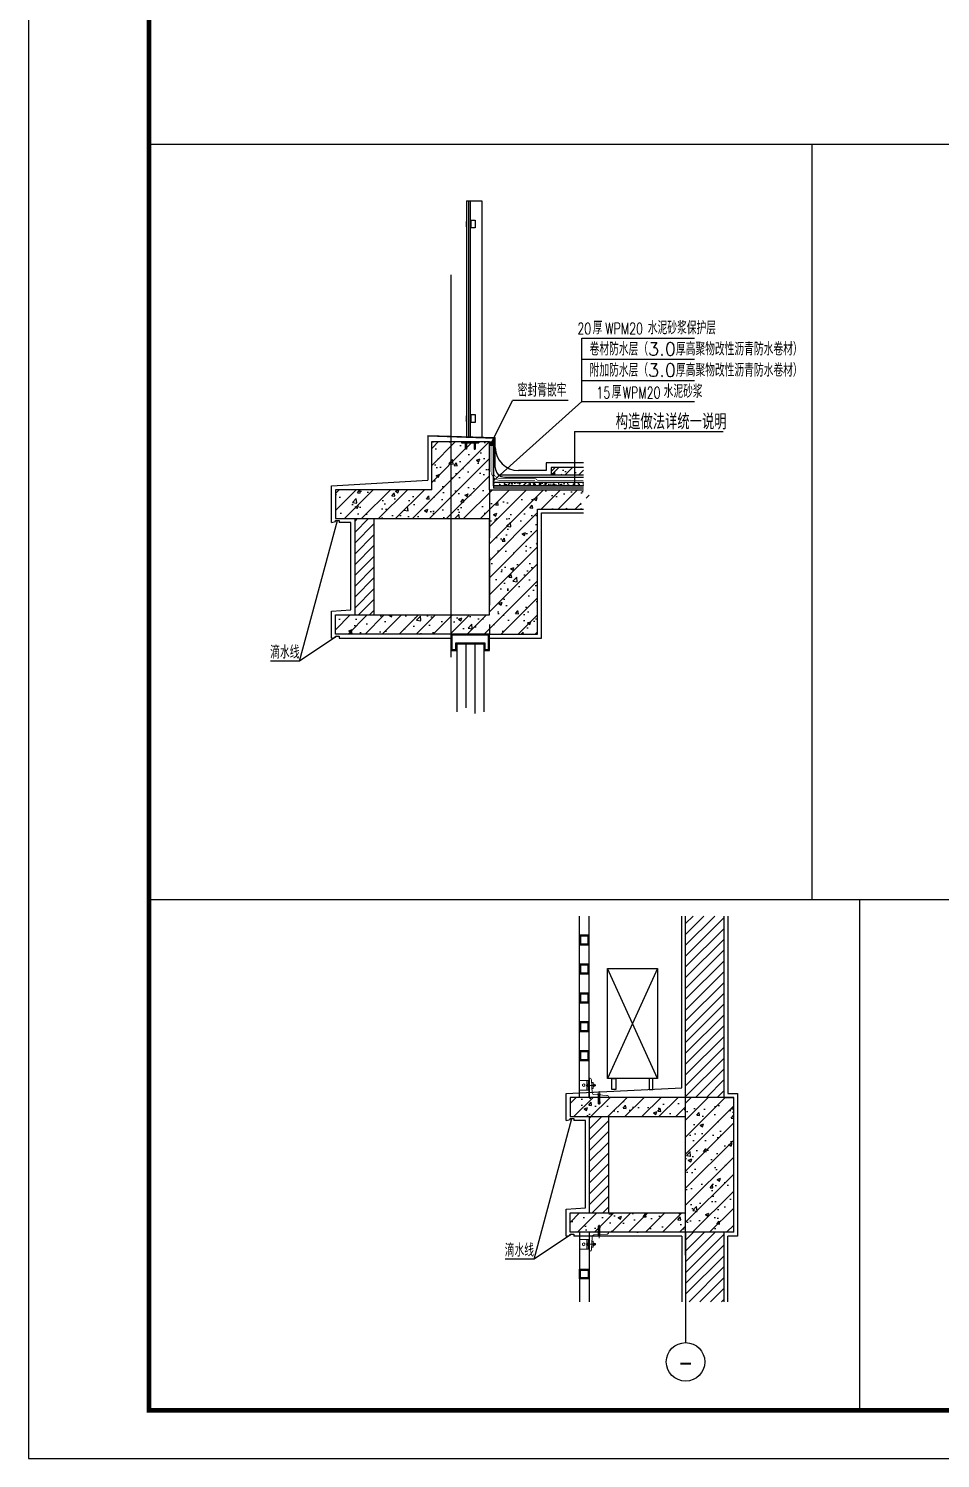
# Model space of a CAD drawing. Extents: x -1041549 to 749950, y -354245 to 17554.
# Drawn here: x 326971 to 331707, y -211190 to -203765 of the extents above; entities that cross this region are included whole.
import ezdxf
from ezdxf.enums import TextEntityAlignment as Align

# ---------------------------------------------------------------- set-up
doc = ezdxf.new("R2010")
doc.units = 0
doc.header["$LTSCALE"] = 1000
doc.header["$MEASUREMENT"] = 0
doc.linetypes.add('DASH', pattern=[0.35, 0.25, -0.1])
doc.linetypes.add('DOTE', pattern=[2.42, 2, -0.2, 0.02, -0.2])
for name, color, linetype in [('3', 2, 'Continuous'), ('AXIS', 3, 'Continuous'), ('AXIS_TEXT', 7, 'Continuous'), ('DIM_SYMB', 3, 'Continuous'), ('DOTE', 1, 'Continuous'), ('E_BalLib', 8, 'Continuous'), ('E_WINDOW', 4, 'Continuous'), ('LVTRY', 8, 'Continuous'), ('PDIM', 3, 'Continuous'), ('PUB_DIM', 3, 'Continuous'), ('PUB_HACTH', 8, 'Continuous'), ('PUB_HATCH', 8, 'Continuous'), ('PUB_TEXT', 7, 'Continuous'), ('PUB_TITLE', 4, 'Continuous'), ('S_FLOOR', 2, 'Continuous'), ('STAIR', 2, 'Continuous'), ('SURFACE', 6, 'Continuous'), ('WALL', 4, 'Continuous'), ('WINDOW', 3, 'Continuous'), ('家俱', 8, 'Continuous')]:
    doc.layers.add(name, color=color, linetype=linetype)
doc.layers.add('AED-880-D-0001-N_8#$0$318 Louvre', color=6, linetype='Continuous', lineweight=13)
doc.styles.add('_TCH_AXIS', font='COMPLEX', dxfattribs={"bigfont": 'GBCBIG'})
doc.styles.add('_TCH_DIM', font='SIMPLEX', dxfattribs={"bigfont": 'GBCBIG'})
doc.styles.add('COMPLEX', font='COMPLEX')
doc.styles.add('HZ', font='rs.shx', dxfattribs={"width": 0.8, "bigfont": 'hztxt.shx'})
pattern_1 = [(45, (611109.22, -128131.84), (-44.194174, 44.194174), []), (50, (611109.22, -128131.84), (179.315046, -15.688034), [18.75, -206.25]), (355, (611109.22, -128131.84), (-34.68783, 188.04803), [15, -165]), (100.4514, (611124.16, -128133.15), (144.62735, 172.35989), [15.93505, -175.28553]), (46.1842, (611109.22, -128081.84), (266.81026, -41.37975), [28.125, -309.375]), (96.6356, (611131.45, -128085.3), (233.66568, 243.52947), [23.90257, -262.92825]), (351.1842, (611109.22, -128081.84), (233.66549, 243.52965), [22.5, -247.5]), (21, (611134.22, -128094.34), (149.22676, -100.65472), [18.75, -206.25]), (326, (611134.22, -128094.34), (60.82883, 181.28751), [15, -165]), (71.4514, (611146.65, -128102.73), (210.05566, 80.63262), [15.93505, -175.28553]), (37.5, (611109.22, -128131.84), (3.039964, 83.223463), [0, -163, 0, -167.5, 0, -165.625]), (7.5, (611109.22, -128131.84), (65.767384, 98.602928), [0, -95.5, 0, -159.25, 0, -63.125]), (327.5, (611053.47, -128131.84), (133.455609, -5.638718), [0, -62.5, 0, -195, 0, -258.75]), (317.5, (611028.47, -128131.84), (145.796542, 25.026246), [0, -81.25, 0, -129.5, 0, -183.75])]

# ---------------------------------------------------------------- blocks, each defined once
blk = doc.blocks.new('A$C20027368')
at = {"layer": '3', "color": 1}
for p, q in [((-27, 58.3), (232.8, 629.2)), ((-27, 629.2), (232.8, 58.3))]:
    blk.add_line(p, q, dxfattribs=at)
for points in [[(-27, 58.3), (232.8, 58.3), (232.8, 629.2), (-27, 629.2)], [(-2.8, 58.3), (16.3, 58.3), (16.3, 0), (-2.8, 0)], [(208.6, 58.3), (189.5, 58.3), (189.5, 0), (208.6, 0)]]:
    blk.add_lwpolyline(points, close=True, dxfattribs=at)
blk = doc.blocks.new('AED-880-D-0001-N_8#$0$A$C6D1513F4')
at = {"layer": 'AED-880-D-0001-N_8#$0$318 Louvre', "color": 3, "linetype": 'Continuous', "extrusion": (7.99805e-08, -0.00183, 0.999998)}
for p, q in [((-51, 88.5), (-51, 37.9)), ((-35.9, 66.6), (-29.8, 70.2)), ((-35.9, 66.6), (-35.9, 59.5)), ((-29.8, 56.1), (-35.9, 59.5))]:
    blk.add_line(p, q, dxfattribs=at)
at = {"layer": 'AED-880-D-0001-N_8#$0$318 Louvre', "color": 3, "linetype": 'Continuous', "extrusion": (7.99805e-08, 0.00183, 0.999998)}
for p, q in [((-51, 88.3), (-13, 88.2)), ((-13, 88.2), (-0.3, 88.2)), ((-12.9, 88.2), (-12.9, 37.6)), ((-6.7, 88.2), (-6.7, 37.6)), ((19.6, 78), (10.4, 78)), ((19.6, 78), (19.6, 46.2)), ((-51, 37.6), (-13, 37.6)), ((-23.7, 66.6), (-29.8, 70)), ((-29.8, 55.9), (-23.7, 59.5)), ((-23.7, 59.5), (-23.7, 66.6)), ((-16.9, 62.5), (30, 62.5)), ((-14.5, 62.5), (32.5, 62.5)), ((-13, 37.6), (-0.4, 37.6)), ((-11.1, 68.5), (-11.8, 67.1)), ((-11.1, 65.6), (-11.8, 67.1)), ((-11.8, 67.1), (-11.1, 65.6)), ((-11.8, 67.1), (-11.8, 58.1)), ((-11.1, 65.6), (-11.8, 62.5)), ((-11.8, 62.5), (-11.1, 59.5)), ((-11.1, 59.5), (-11.8, 58.1)), ((-11.8, 58.1), (-11.1, 56.4)), ((-6.7, 68.5), (-11.1, 68.5)), ((-11.1, 65.6), (-6.7, 65.6)), ((-6.7, 59.5), (-11.1, 59.5)), ((-11.1, 56.4), (-6.7, 56.4)), ((-6.7, 56.4), (-6.7, 68.5)), ((12.2, 46.2), (19.6, 46.2)), ((19.6, 56.4), (19.6, 68.5)), ((19.6, 68.5), (24, 68.5)), ((24, 65.6), (19.6, 65.6)), ((19.6, 59.5), (24, 59.5)), ((24, 56.4), (19.6, 56.4)), ((24, 68.5), (25, 67.1)), ((25, 67.1), (24, 65.6)), ((24, 65.6), (25, 62.5)), ((25, 62.5), (24, 59.5)), ((24, 59.5), (25, 58.1)), ((25, 58.1), (24, 56.4)), ((25, 65.6), (25, 67.1)), ((25, 67.1), (25, 58.1)), ((29.8, 65.6), (25, 65.6)), ((29.8, 59.5), (25, 59.5)), ((30.5, 64.9), (29.8, 65.6)), ((29.8, 59.5), (30.5, 60.3)), ((30.5, 60.3), (30.5, 64.9)), ((43.1, 17.4), (43.1, 17.9)), ((43.1, 17.9), (56.1, 17.9)), ((45.6, 14.4), (43.1, 17.4)), ((43.1, 17.4), (56.1, 17.4)), ((45.6, 14.4), (45.6, -12.2)), ((45.6, 14.4), (53.6, 14.4)), ((49.6, 31.7), (49.6, -37.3)), ((53.6, 14.4), (56.1, 17.4)), ((53.6, 14.4), (53.6, -12.2)), ((56.1, 17.4), (56.1, 17.9)), ((45.6, -12.2), (44.4, -31.1)), ((44.4, -31.1), (48, -31.6)), ((45.6, -31.3), (45.6, -32.7)), ((53.6, -32.7), (45.6, -32.7)), ((48.7, -6.3), (47.3, -11.4)), ((49.2, -13.7), (48, -31.6)), ((50.1, -13.4), (51.3, -31.6)), ((52.2, -7.3), (50.9, -12.3)), ((54.9, -31.1), (51.3, -31.6)), ((53.6, -12.2), (54.9, -31.1)), ((53.6, -31.3), (53.6, -32.7))]:
    blk.add_line(p, q, dxfattribs=at)
blk.add_lwpolyline([(10.2, 90.6), (14.1, 23.9, 0.380199), (23.5, 14.5), (90.2, 10.5, -0.397107), (99.6, 0.6), (99.6, 0), (0, 0), (-0.3, 100), (0.2, 100, -0.397107)], format="xyb", close=True, dxfattribs=at)
for centre, start, end in [((49.1, -11.8), 164.9975, 272.73782), ((50.5, -6.8), 344.9975, 164.9975), ((49.1, -11.8), 302.07563, 344.9975)]:
    blk.add_arc(centre, 1.86, start, end, dxfattribs=at)
blk = doc.blocks.new('_AXISO')
blk.add_circle((0, 0), 0.5)
at = {"layer": 'AXIS_TEXT', "style": 'COMPLEX', "width": 1.041667}
blk.add_attdef('A', text='', height=0.56, dxfattribs=at).set_placement((-0.25, -0.28), (0.25, -0.28), align=Align.FIT)

msp = doc.modelspace()

# ---------------------------------------------------------------- hatches: boundary and pattern name
h = msp.add_hatch()
h.set_pattern_fill('钢筋混凝土', color=8, scale=25)
h.set_pattern_definition([(45, (669086.724, -191368.96), (-44.194174, 44.194174), []), (50, (669086.72, -191368.96), (179.315046, -15.688034), [18.75, -206.25]), (355, (669086.72, -191368.96), (-34.68783, 188.04803), [15, -165]), (100.4514, (669101.67, -191370.27), (144.627345, 172.359886), [15.93505, -175.28553]), (46.1842, (669086.72, -191318.96), (266.81026, -41.37975), [28.125, -309.375]), (96.6356, (669108.96, -191322.4), (233.66568, 243.52947), [23.90257, -262.92825]), (351.1842, (669086.72, -191318.96), (233.66549, 243.52965), [22.5, -247.5]), (21, (669111.72, -191331.46), (149.22676, -100.65472), [18.75, -206.25]), (326, (669111.72, -191331.46), (60.82883, 181.28751), [15, -165]), (71.4514, (669124.16, -191339.85), (210.05566, 80.63262), [15.93505, -175.28553]), (37.5, (669086.724, -191368.96), (3.039964, 83.223463), [0, -163, 0, -167.5, 0, -165.625]), (7.5, (669086.72, -191368.96), (65.767384, 98.602928), [0, -95.5, 0, -159.25, 0, -63.125]), (327.5, (669030.974, -191368.96), (133.455609, -5.638718), [0, -62.5, 0, -195, 0, -258.75]), (317.5, (669005.97, -191368.96), (145.796542, 25.026246), [0, -81.25, 0, -129.5, 0, -183.75])])
h.paths.add_polyline_path([(329615.3, -206259.6), (329853.3, -206259.6), (329853.3, -206234.1), (329800.8, -206215.4), (329905.8, -206196.9), (329853.3, -206177.8), (329853.3, -206159.6), (329365.3, -206159.6), (329365.3, -205909.6), (329310.3, -205909.6), (329310.3, -205915.6), (329291.3, -205915.6), (329291.3, -205949.6), (329285.3, -205949.6), (329285.3, -205915.6), (329245.3, -205915.6), (329245.3, -205949.6), (329239.3, -205949.6), (329239.3, -205915.6), (329220.3, -205915.6), (329220.3, -205909.6), (329065.3, -205909.6), (329065.3, -206159.6), (328565.1, -206159.6), (328565.1, -206309.6), (329365.3, -206309.6), (329365.3, -206809.6), (328565.1, -206809.6), (328565.1, -206909.6), (329165.3, -206909.6), (329365.3, -206909.6), (329615.3, -206909.6)])
h = msp.add_hatch()
h.set_pattern_fill('ANSI31', color=8, scale=25, style=0)
h.set_pattern_definition([(45, (669395.38, -195450.614), (-28.0633004, 28.0633004), [])])
h.paths.add_polyline_path([(328665.1, -206309.6), (328765.1, -206309.6), (328765.1, -206809.6), (328665.1, -206809.6)])
h = msp.add_hatch()
h.set_pattern_fill('ANSI31', color=8, scale=25, style=0)
h.set_pattern_definition([(45, (670613.78, -198656.007), (-28.0633004, 28.0633004), [])])
h.paths.add_polyline_path([(330583.7, -208373.7), (330506, -208373.7), (330486.9, -208373.7), (330468.4, -208373.7), (330449.7, -208373.7), (330383.7, -208373.7), (330383.7, -209265), (330383.7, -209315), (330583.7, -209315), (330583.7, -209265)])
h = msp.add_hatch()
h.set_pattern_fill('钢筋混凝土', color=8, scale=25)
h.set_pattern_definition(pattern_1)
h.paths.add_polyline_path([(330383.7, -209415), (330383.7, -209315), (329938.1, -209315), (329938.1, -209327.2), (329939.5, -209347.7), (329928.8, -209347.7), (329930.1, -209327.2), (329930.1, -209315), (329783.5, -209315), (329783.5, -209415)])
h = msp.add_hatch()
h.set_pattern_fill('钢筋混凝土', color=8, scale=25)
h.set_pattern_definition([(45, (523771.72, 4019.4), (-44.194174, 44.194174), []), (50, (523771.72, 4019.4), (179.315046, -15.68803), [18.75, -206.25]), (355, (523771.72, 4019.4), (-34.68783, 188.04803), [15, -165]), (100.4514, (523786.66, 4018.1), (144.62735, 172.35989), [15.93505, -175.28553]), (46.1842, (523771.72, 4069.4), (266.81026, -41.37975), [28.125, -309.375]), (96.6356, (523793.95, 4065.95), (233.66568, 243.52947), [23.90257, -262.92825]), (351.1842, (523771.72, 4069.4), (233.66549, 243.52965), [22.5, -247.5]), (21, (523796.72, 4056.9), (149.22676, -100.65472), [18.75, -206.25]), (326, (523796.72, 4056.9), (60.82883, 181.28751), [15, -165]), (71.4514, (523809.16, 4048.51), (210.05566, 80.63262), [15.93505, -175.28553]), (37.5, (523771.72, 4019.4), (3.039964, 83.223463), [0, -163, 0, -167.5, 0, -165.625]), (7.5, (523771.72, 4019.4), (65.767384, 98.602928), [0, -95.5, 0, -159.25, 0, -63.125]), (327.5, (523715.97, 4019.4), (133.455609, -5.638718), [0, -62.5, 0, -195, 0, -258.75]), (317.5, (523690.97, 4019.4), (145.79654, 25.026246), [0, -81.25, 0, -129.5, 0, -183.75])])
h.paths.add_polyline_path([(330383.7, -209315), (330633.7, -209315), (330633.7, -210015.5), (330383.7, -210015.5)])
h = msp.add_hatch()
h.set_pattern_fill('ANSI31', color=8, scale=25, style=0)
h.set_pattern_definition([(45, (670613.78, -198606.007), (-28.0633004, 28.0633004), [])])
h.paths.add_polyline_path([(329883.5, -209415), (329983.5, -209415), (329983.5, -209915), (329883.5, -209915)])
h = msp.add_hatch()
h.set_pattern_fill('钢筋混凝土', color=8, scale=25)
h.set_pattern_definition(pattern_1)
h.paths.add_polyline_path([(329783.5, -209915), (329783.5, -210015), (330383.7, -210015), (330383.7, -209915)])
h = msp.add_hatch()
h.set_pattern_fill('ANSI31', color=8, scale=25, style=0)
h.set_pattern_definition([(45, (611109.218, -128131.84), (-28.0633004, 28.0633004), [])])
h.paths.add_polyline_path([(330583.7, -210375.9), (330583.7, -210015.5), (330383.7, -210015.5), (330383.7, -210375.9)])
at = {"layer": 'PUB_HACTH'}
h = msp.add_hatch(dxfattribs=at)
h.set_pattern_fill('钢筋混凝土', color=256, scale=20, style=0)
h.set_pattern_definition([(45, (37503.833, -269234.72), (-35.355339, 35.355339), []), (50, (37503.83, -269234.72), (143.452037, -12.550427), [15, -165]), (355, (37503.83, -269234.72), (-27.75027, 150.43843), [12, -132]), (100.4514, (37515.79, -269235.77), (115.701876, 137.88791), [12.74804, -140.22842]), (46.1842, (37503.83, -269194.72), (213.44821, -33.1038), [22.5, -247.5]), (96.6356, (37521.62, -269197.48), (186.93254, 194.82357), [19.12206, -210.3426]), (351.1842, (37503.83, -269194.72), (186.93239, 194.82372), [18, -198]), (21, (37523.83, -269204.72), (119.38141, -80.52378), [15, -165]), (326, (37523.83, -269204.72), (48.66307, 145.03001), [12, -132]), (71.4514, (37533.78, -269211.43), (168.044526, 64.5061), [12.74804, -140.22842]), (37.5, (37503.833, -269234.72), (2.431971, 66.578771), [0, -130.4, 0, -134, 0, -132.5]), (7.5, (37503.83, -269234.72), (52.613907, 78.882342), [0, -76.4, 0, -127.4, 0, -50.5]), (327.5, (37459.23, -269234.72), (106.764487, -4.510974), [0, -50, 0, -156, 0, -207]), (317.5, (37439.23, -269234.72), (116.637234, 20.020996), [0, -65, 0, -103.6, 0, -147])])
h.paths.add_polyline_path([(329853.3, -206084.6), (329853.3, -206044.6), (329685.3, -206044.6), (329685.3, -206084.6)])
h = msp.add_hatch(dxfattribs=at)
h.set_pattern_fill('钢筋混凝土', color=256, scale=20, style=0)
h.set_pattern_definition([(45, (37625.18, -269234.72), (-35.355339, 35.355339), []), (50, (37625.18, -269234.72), (143.452037, -12.550427), [15, -165]), (355, (37625.18, -269234.72), (-27.75027, 150.43843), [12, -132]), (100.4514, (37637.14, -269235.77), (115.701876, 137.88791), [12.74804, -140.22842]), (46.1842, (37625.18, -269194.72), (213.44821, -33.1038), [22.5, -247.5]), (96.6356, (37642.97, -269197.48), (186.93254, 194.82357), [19.12206, -210.3426]), (351.1842, (37625.18, -269194.72), (186.93239, 194.82372), [18, -198]), (21, (37645.18, -269204.72), (119.38141, -80.52378), [15, -165]), (326, (37645.18, -269204.72), (48.66307, 145.03001), [12, -132]), (71.4514, (37655.13, -269211.43), (168.044526, 64.5061), [12.74804, -140.22842]), (37.5, (37625.18, -269234.72), (2.431971, 66.578771), [0, -130.4, 0, -134, 0, -132.5]), (7.5, (37625.18, -269234.72), (52.613907, 78.882342), [0, -76.4, 0, -127.4, 0, -50.5]), (327.5, (37580.58, -269234.72), (106.764487, -4.510974), [0, -50, 0, -156, 0, -207]), (317.5, (37560.58, -269234.72), (116.637234, 20.020996), [0, -65, 0, -103.6, 0, -147])])
h.paths.add_polyline_path([(329741.8, -206084.6), (329741.8, -206044.6), (329685.3, -206044.6), (329685.3, -206084.6)])
h = msp.add_hatch(dxfattribs=at)
h.set_pattern_fill('混凝土', color=256, scale=5, style=0)
h.set_pattern_definition([(50, (37609.672, -269234.722), (35.863009, -3.1376067), [3.75, -41.25]), (355, (37609.672, -269234.722), (-6.9375667, 37.6096067), [3, -33]), (100.4514, (37612.66, -269234.984), (28.925469, 34.471977), [3.1870095, -35.0571056]), (46.1842, (37609.67, -269224.722), (53.3620524, -8.275951), [5.625, -61.875]), (96.6356, (37614.12, -269225.41), (46.733135, 48.7058935), [4.780514, -52.58565]), (351.1842, (37609.67, -269224.72), (46.733097, 48.70593), [4.5, -49.5]), (21, (37614.672, -269227.222), (29.8453526, -20.1309445), [3.75, -41.25]), (326, (37614.672, -269227.222), (12.1657666, 36.2575023), [3, -33]), (71.4514, (37617.16, -269228.9), (42.0111314, 16.126525), [3.1870095, -35.0571056]), (37.5, (37609.672, -269234.722), (0.60799277, 16.6446927), [0, -32.6, 0, -33.5, 0, -33.125]), (7.5, (37609.672, -269234.722), (13.1534769, 19.7205856), [0, -19.1, 0, -31.85, 0, -12.625]), (327.5, (37598.522, -269234.722), (26.6911218, -1.1277436), [0, -12.5, 0, -39, 0, -51.75]), (317.5, (37593.522, -269234.722), (29.1593085, 5.0052491), [0, -16.25, 0, -25.9, 0, -36.75])])
h.paths.add_polyline_path([(329853.3, -206139.6), (329853.3, -206119.6), (329385.3, -206119.6), (329385.3, -206139.6)])

# ---------------------------------------------------------------- linework, layer by layer
at = {"color": 8}
for p, q in [((327596.1, -204365.5), (345421.1, -204365.5)), ((331040.2, -204365.5), (331040.2, -208287)), ((327596.1, -208287), (342867.8, -208287)), ((331287.6, -208287), (331287.6, -210939.8))]:
    msp.add_line(p, q, dxfattribs=at)
at = {"color": 4}
for p, q in [((329245.3, -204659.6, -13779.6), (329245.3, -205883.4, -13779.6)), ((329255.3, -204659.6, -13779.6), (329255.3, -205883.7, -13779.6)), ((329265.3, -204659.6, -13779.6), (329265.3, -205884, -13779.6))]:
    msp.add_line(p, q, dxfattribs=at)
msp.add_line((329685.3, -206044.6), (329685.3, -206084.6))
at = {"color": 5, "linetype": 'DASH'}
msp.add_line((329365.3, -206159.6), (329365.3, -206909.6), dxfattribs=at)
at = {"color": 2}
for p, q in [((329195.3, -206959.6), (329195.3, -207313.7)), ((329242.3, -206959.6), (329242.3, -207292.5)), ((329288.4, -206959.6), (329288.4, -207321.1)), ((329335.4, -206959.6), (329335.4, -207313.7))]:
    msp.add_line(p, q, dxfattribs=at)
at = {"color": 2, "linetype": 'DASH', "ltscale": 0.1, "const_width": 3}
for points in [[(329365.3, -205909.6), (329383.6, -205909.5), (329383.4, -206062.3)], [(329365.3, -205920.3), (329373.6, -205920.2), (329373.4, -206062.3)], [(329412.9, -206100.5), (329602.8, -206100.7)], [(329417, -206110.6), (329601.7, -206110.6)], [(329602.8, -206100.7), (329615.3, -206111.1)], [(329615.3, -206111.1), (329853.3, -206111.1)]]:
    msp.add_lwpolyline(points, dxfattribs=at)
for points in [[(329373.4, -206062.3, 0.384199), (329417, -206110.6)], [(329383.4, -206062.3, 0.287485), (329412.9, -206100.5)]]:
    msp.add_lwpolyline(points, format="xyb", dxfattribs=at)
msp.add_lwpolyline([(329335.4, -206959.6), (329335.4, -206994.6), (329365.3, -206994.6), (329365.3, -206909.6), (329365.3, -206909.6), (329165.3, -206909.6), (329165.3, -206994.6), (329195.3, -206994.6), (329195.3, -206959.6)], close=True)
at = {"layer": '3'}
for p, q in [((329833.5, -209315), (329833.5, -208373.7)), ((329883.5, -209315), (329883.5, -208373.7)), ((329833.5, -210015), (329833.5, -210375.9)), ((329883.5, -210015), (329883.5, -210375.9))]:
    msp.add_line(p, q, dxfattribs=at)
for points in [[(329833.5, -208523.3), (329883.5, -208523.3), (329883.5, -208473.3), (329833.5, -208473.3)], [(329838.5, -208518.3), (329878.5, -208518.3), (329878.5, -208478.3), (329838.5, -208478.3)], [(329833.5, -208673.3), (329883.5, -208673.3), (329883.5, -208623.3), (329833.5, -208623.3)], [(329838.5, -208668.3), (329878.5, -208668.3), (329878.5, -208628.3), (329838.5, -208628.3)], [(329833.5, -208823.3), (329883.5, -208823.3), (329883.5, -208773.3), (329833.5, -208773.3)], [(329838.5, -208818.3), (329878.5, -208818.3), (329878.5, -208778.3), (329838.5, -208778.3)], [(329833.5, -208973.3), (329883.5, -208973.3), (329883.5, -208923.3), (329833.5, -208923.3)], [(329838.5, -208968.3), (329878.5, -208968.3), (329878.5, -208928.3), (329838.5, -208928.3)], [(329833.5, -209123.3), (329883.5, -209123.3), (329883.5, -209073.3), (329833.5, -209073.3)], [(329838.5, -209118.3), (329878.5, -209118.3), (329878.5, -209078.3), (329838.5, -209078.3)], [(329833.5, -210206.6), (329883.5, -210206.6), (329883.5, -210256.6), (329833.5, -210256.6)], [(329838.5, -210211.6), (329878.5, -210211.6), (329878.5, -210251.6), (329838.5, -210251.6)]]:
    msp.add_lwpolyline(points, close=True, dxfattribs=at)
at = {"layer": 'AXIS', "color": 8}
for p, q in [((329385.3, -205887.9, -27559.5), (329385.3, -206151.6)), ((329660.3, -206019.6), (329660.3, -206059.6))]:
    msp.add_line(p, q, dxfattribs=at)
at = {"layer": 'AXIS'}
for p, q in [((329853.3, -206151.6), (329385.3, -206151.6)), ((330383.7, -210100.5), (330383.7, -210588.5))]:
    msp.add_line(p, q, dxfattribs=at)
at = {"layer": 'DIM_SYMB'}
for p, q in [((329845.2, -205372.3), (330429.4, -205372.3)), ((329845.2, -205702), (329845.2, -205372.3)), ((329845.2, -205482.2), (330429.4, -205482.2)), ((329845.2, -205592.1), (330429.4, -205592.1)), ((329387.4, -206111.2), (329845.2, -205702)), ((329845.2, -205702), (330429.4, -205702)), ((329807.5, -205856.9), (330578.9, -205856.9)), ((329807.5, -205856.9), (329807.5, -206134.6))]:
    msp.add_line(p, q, dxfattribs=at)
at = {"layer": 'DOTE', "linetype": 'DOTE'}
for p, q in [((329165.3, -207029.6), (329165.3, -205044)), ((330383.7, -210135), (330383.7, -208423))]:
    msp.add_line(p, q, dxfattribs=at)
at = {"layer": 'E_BalLib'}
for p, q in [((329245.3, -204659.6), (329325.3, -204659.9)), ((329325.3, -204659.6, 3.7), (329325.4, -205887.4, -13822.8)), ((329224, -205909.6, -13779.6), (329224, -205909.6, -13779.6)), ((329304, -205909.6, -13779.6), (329304, -205909.6, -13779.6))]:
    msp.add_line(p, q, dxfattribs=at)
at = {"layer": 'E_WINDOW'}
for p, q in [((329245.3, -204659.6), (329265.3, -204659.6)), ((329245.3, -204764.6, -13779.6), (329243.3, -204767.4, -13779.6)), ((329243.3, -204767.4, -13779.6), (329243.3, -204791.7, -13779.6)), ((329270.3, -204764.6, -13779.6), (329265.3, -204764.6, -13779.6)), ((329245.3, -204794.6, -13779.6), (329243.3, -204791.7, -13779.6)), ((329270.3, -204794.6, -13779.6), (329265.3, -204794.6, -13779.6)), ((329245.3, -205774.6, -13779.6), (329243.3, -205777.4, -13779.6)), ((329243.3, -205777.4, -13779.6), (329243.3, -205801.7, -13779.6)), ((329245.3, -205804.6, -13779.6), (329243.3, -205801.7, -13779.6)), ((329270.3, -205774.6, -13779.6), (329265.3, -205774.6, -13779.6)), ((329270.3, -205804.6, -13779.6), (329265.3, -205804.6, -13779.6))]:
    msp.add_line(p, q, dxfattribs=at)
at = {"layer": 'PDIM', "ltscale": 20}
msp.add_line((329373.6, -205920.2), (329484.9, -205695.8), dxfattribs=at)
at = {"layer": 'PDIM'}
msp.add_line((329774.6, -205695.8), (329484.9, -205695.8), dxfattribs=at)
at = {"layer": 'PDIM', "ltscale": 20}
msp.add_solid([(329365.3, -205932.5), (329365.3, -205909.6), (329386.4, -205932.5), (329386.4, -205909.6)], dxfattribs=at)
at = {"layer": 'PUB_DIM'}
for p, q in [((328378.4, -207049.1), (328575.1, -206319.6)), ((329596.8, -210154.5), (329793.5, -209425))]:
    msp.add_line(p, q, dxfattribs=at)
for points in [[(328571.9, -206920.3), (328378.4, -207049.1), (328228, -207049.1)], [(329790.3, -210025.7), (329596.8, -210154.5), (329446.4, -210154.5)]]:
    msp.add_lwpolyline(points, dxfattribs=at)
at = {"layer": 'PUB_HACTH'}
msp.add_line((329385.3, -206119.6), (329853.3, -206119.6), dxfattribs=at)
at = {"layer": 'PUB_HATCH'}
for p, q in [((329045.3, -205877.4, -13638.3), (329045.3, -206109.6)), ((329045.3, -205877.4, -13779.6), (329395.3, -205887.9, -13779.9)), ((329395.3, -205892.6), (329045.3, -205882.1)), ((329385.3, -206139.6, -13779.6), (329385.3, -205887.9, -27559.5)), ((329385.3, -205887.9, -27559.5), (329395.3, -205887.9, -13779.9)), ((329853.3, -206019.6), (329660.3, -206019.6)), ((329445.3, -206094.2), (329853.3, -206094.2)), ((329660.3, -206059.6), (329515.3, -206059.6)), ((329853.3, -206139.6, -13779.6), (329385.3, -206139.6, -13779.6)), ((328545.1, -206329.6), (328565.1, -206324.6)), ((328565.1, -206324.6), (328565.1, -206319.6)), ((328565.1, -206319.6), (328585.1, -206319.6)), ((328585.1, -206319.6), (328585.1, -206329.6)), ((328545.1, -206929.6), (328565.1, -206924.6)), ((328565.1, -206924.6), (328565.1, -206919.6)), ((328565.1, -206919.6), (328585.1, -206919.6)), ((328585.1, -206919.6), (328585.1, -206929.6)), ((328585.1, -206929.6), (329165.3, -206929.6, -9403.7)), ((329365.3, -206929.6, -12645.1), (329635.3, -206929.6, -13779.6)), ((329763.5, -209435), (329783.5, -209430)), ((329783.5, -209430), (329783.5, -209425)), ((329783.5, -209425), (329803.5, -209425)), ((329803.5, -209425), (329803.5, -209435)), ((329763.5, -210035), (329783.5, -210030)), ((329783.5, -210030), (329783.5, -210025)), ((329783.5, -210025), (329803.5, -210025)), ((329803.5, -210025), (329803.5, -210035))]:
    msp.add_line(p, q, dxfattribs=at)
msp.add_lwpolyline([(329395.3, -206044.6), (329395.3, -205887.9)], dxfattribs=at)
at = {"layer": 'PUB_HATCH', "elevation": -13779.6}
msp.add_lwpolyline([(329635.3, -206929.6), (329635.3, -206279.6), (329853.3, -206279.6)], dxfattribs=at)
at = {"layer": 'PUB_HATCH'}
for centre, radius in [((329515.3, -205939.6), 120), ((329445.3, -206044.2), 50)]:
    msp.add_arc(centre, radius, 180, 270, dxfattribs=at)
at = {"layer": 'PUB_TITLE'}
msp.add_lwpolyline([(326971.1, -211189.8), (347996.1, -211189.8), (347996.1, -196339.8), (326971.1, -196339.8)], close=True, dxfattribs=at)
msp.add_lwpolyline([(326971.1, -211189.8), (347996.1, -211189.8), (347996.1, -196339.8), (326971.1, -196339.8)], close=True, dxfattribs=at)
at = {"layer": 'PUB_TITLE', "const_width": 25}
msp.add_lwpolyline([(327596.1, -210939.8), (347746.1, -210939.8), (347746.1, -196589.8), (327596.1, -196589.8)], close=True, dxfattribs=at)
msp.add_lwpolyline([(327596.1, -210939.8), (347746.1, -210939.8), (347746.1, -196589.8), (327596.1, -196589.8)], close=True, dxfattribs=at)
at = {"layer": 'S_FLOOR'}
for points, elevation in [([(329290.3, -204799.6), (329270.3, -204799.6), (329270.3, -204759.6), (329290.3, -204759.6)], -27559.3), ([(329290.3, -205809.6), (329270.3, -205809.6), (329270.3, -205769.6), (329290.3, -205769.6)], -13779.6)]:
    msp.add_lwpolyline(points, close=True, dxfattribs=dict(at, elevation=elevation))
at = {"layer": 'STAIR'}
for p, q in [((329220.3, -205909.6, -13779.6), (329220.3, -205915.6, -13779.6)), ((329220.3, -205915.6, -13779.6), (329310.3, -205915.6, -13779.6)), ((329239.3, -205915.6, -13779.6), (329239.3, -205949.6, -13779.6)), ((329245.3, -205949.6, -13779.6), (329239.3, -205949.6, -13779.6)), ((329245.3, -205915.6, -13779.6), (329245.3, -205949.6, -13779.6)), ((329285.3, -205915.6, -13779.6), (329285.3, -205949.6, -13779.6)), ((329285.3, -205949.6, -13779.6), (329291.3, -205949.6, -13779.6)), ((329291.3, -205915.6, -13779.6), (329291.3, -205949.6, -13779.6)), ((329310.3, -205909.6, -13779.6), (329310.3, -205915.6, -13779.6))]:
    msp.add_line(p, q, dxfattribs=at)
at = {"layer": 'SURFACE', "color": 0}
for p, q in [((329853.3, -206084.6), (329415.9, -206084.6)), ((329853.3, -206044.6), (329685.3, -206044.6)), ((329385.3, -206139.6), (329853.3, -206139.6))]:
    msp.add_line(p, q, dxfattribs=at)
at = {"layer": 'WALL'}
for p, q in [((329065.3, -205909.6), (329365.3, -205909.6)), ((329065.3, -206159.6), (329065.3, -205909.6)), ((329365.3, -206159.6), (329365.3, -205909.6)), ((329065.3, -206159.6), (328565.1, -206159.6)), ((328565.1, -206159.6), (328565.1, -206309.6)), ((329365.3, -206159.6), (329853.3, -206159.6)), ((329615.3, -206909.6), (329615.3, -206259.6)), ((329615.3, -206259.6), (329853.3, -206259.6)), ((328565.1, -206309.6), (329365.3, -206309.6)), ((328665.1, -206309.6), (328665.1, -206809.6)), ((328765.1, -206309.6), (328765.1, -206809.6)), ((329365.3, -206809.6), (329365.3, -206309.6)), ((328565.1, -206809.6), (329365.3, -206809.6)), ((328565.1, -206909.6), (328565.1, -206809.6)), ((329165.3, -206909.6), (328565.1, -206909.6)), ((329165.3, -206909.6), (329615.3, -206909.6)), ((330383.7, -209265), (330383.7, -208373.7)), ((330583.7, -209265), (330583.7, -208373.7)), ((330383.7, -209315), (330383.7, -209265)), ((330583.7, -209315), (330583.7, -209265)), ((330383.7, -209315), (329783.5, -209315)), ((329783.5, -209315), (329783.5, -209415)), ((330633.7, -209315), (330383.7, -209315)), ((330583.7, -209315), (330633.7, -209315)), ((330633.7, -210015.5), (330633.7, -209315)), ((329783.5, -209415), (330383.7, -209415)), ((329883.5, -209415), (329883.5, -209915)), ((329983.5, -209415), (329983.5, -209915)), ((330383.7, -209915), (330383.7, -209415)), ((329783.5, -209915), (330383.7, -209915)), ((329783.5, -210015), (329783.5, -209915)), ((330383.7, -210015), (329783.5, -210015)), ((330383.7, -210015), (330383.7, -210375.9)), ((330633.7, -210015.5), (330383.7, -210015.5)), ((330583.7, -210375.9), (330583.7, -210015.5))]:
    msp.add_line(p, q, dxfattribs=at)
at = {"layer": 'WALL', "color": 8}
for p, q in [((328545.1, -206139.6), (329045.3, -206109.6)), ((328545.1, -206329.6), (328545.1, -206139.6)), ((328645.1, -206329.6), (328585.1, -206329.6)), ((328645.1, -206782.7), (328645.1, -206329.6)), ((328545.1, -206789.6), (328645.1, -206782.7)), ((328545.1, -206929.6), (328545.1, -206789.6)), ((330363.7, -209265), (330363.7, -208373.7)), ((330603.7, -208373.7), (330603.7, -209295)), ((329763.5, -209295), (330363.7, -209265)), ((329763.5, -209435), (329763.5, -209295)), ((330603.7, -209295), (330653.7, -209295)), ((330653.7, -209295), (330653.7, -210035.5)), ((329863.5, -209435), (329803.5, -209435)), ((329863.5, -209888.1), (329863.5, -209435)), ((329763.5, -209895), (329863.5, -209888.1)), ((329763.5, -210035), (329763.5, -209895)), ((330363.7, -210035), (329803.5, -210035)), ((330363.7, -210035), (330363.7, -210375.9)), ((330653.7, -210035.5), (330603.7, -210035.5)), ((330603.7, -210375.9), (330603.7, -210035.5))]:
    msp.add_line(p, q, dxfattribs=at)
at = {"layer": 'WINDOW'}
for p, q in [((329883.5, -209315), (329883.5, -208373.7)), ((329883.5, -210015), (329883.5, -210375.9))]:
    msp.add_line(p, q, dxfattribs=at)
at = {"layer": '家俱', "color": 2}
msp.add_lwpolyline([(329340.4, -206954.6), (329340.4, -206989.6), (329360.3, -206989.6), (329360.3, -206914.6), (329300.3, -206914.6), (329300.3, -206914.6), (329170.3, -206914.6), (329170.3, -206914.6), (329170.3, -206989.6), (329190.3, -206989.6), (329190.3, -206954.6), (329340.4, -206954.6)], dxfattribs=at)

# ---------------------------------------------------------------- block references
at = {"layer": '3', "xscale": -1}
msp.add_blockref('A$C20027368', (330210.1, -209274.9), dxfattribs=at)
at = {"layer": 'AXIS'}
ref = msp.add_blockref('_AXISO', (330383.7, -210688.5), dxfattribs=dict(at, xscale=200, yscale=200, zscale=200))
ref.add_attrib('A', '-', dxfattribs={"layer": 'AXIS_TEXT', "height": 116.5, "style": '_TCH_AXIS', "width": 0.777778}).set_placement((330344.9, -210746.8), (330422.6, -210746.8), align=Align.FIT)
at = {"layer": 'LVTRY', "extrusion": (0, 3.06356e-09, 1)}
msp.add_blockref('AED-880-D-0001-N_8#$0$A$C6D1513F4', (329884.5, -209315, 0), dxfattribs=at)
at = {"layer": 'LVTRY', "extrusion": (0, -3.06356e-09, 1), "xscale": -1, "rotation": 180}
msp.add_blockref('AED-880-D-0001-N_8#$0$A$C6D1513F4', (329884.5, -210015, 0), dxfattribs=at)

# ---------------------------------------------------------------- texts
at = {"layer": 'DIM_SYMB', "color": 7}
for s, height, style, width, p in [('20', 59.5, '_TCH_DIM', 0.705882, (329821.5, -205352.3)), ('WPM20', 59.5, '_TCH_DIM', 0.705882, (329966.5, -205352.3)), ('15', 59.5, '_TCH_DIM', 0.705882, (329920.4, -205685.1)), ('WPM20', 59.5, '_TCH_DIM', 0.705882, (330057.4, -205685.2)), ('构造做法详统一说明', 80, 'HZ', 0.8, (330020.9, -205846.1, 4720.5))]:
    msp.add_text(s, height=height, dxfattribs=dict(at, style=style, width=width)).set_placement(p)
at = {"layer": 'DIM_SYMB', "color": 7, "style": '_TCH_DIM'}
for s, height, p in [('厚', 67.5, (329901.5, -205352.3)), ('水泥砂浆保护层', 67.52, (330187.5, -205352.3)), ('卷材防水层（3.0厚高聚物改性沥青防水卷材）', 67.518, (329885.1, -205462.2)), ('附加防水层（3.0厚高聚物改性沥青防水卷材）', 67.518, (329885.1, -205572.1)), ('厚', 67.5, (330000.4, -205685.1)), ('水泥砂浆', 67.52, (330269.8, -205682))]:
    msp.add_text(s, height=height, dxfattribs=at).set_placement(p)
at = {"layer": 'PUB_TEXT', "style": '_TCH_DIM'}
for s, p in [('密封膏嵌牢', (329511.8, -205675.8)), ('滴水线', (328226.1, -207036.7)), ('滴水线', (329444.5, -210142.1))]:
    msp.add_text(s, height=67.52, dxfattribs=at).set_placement(p)

doc.saveas('drawing.dxf')
